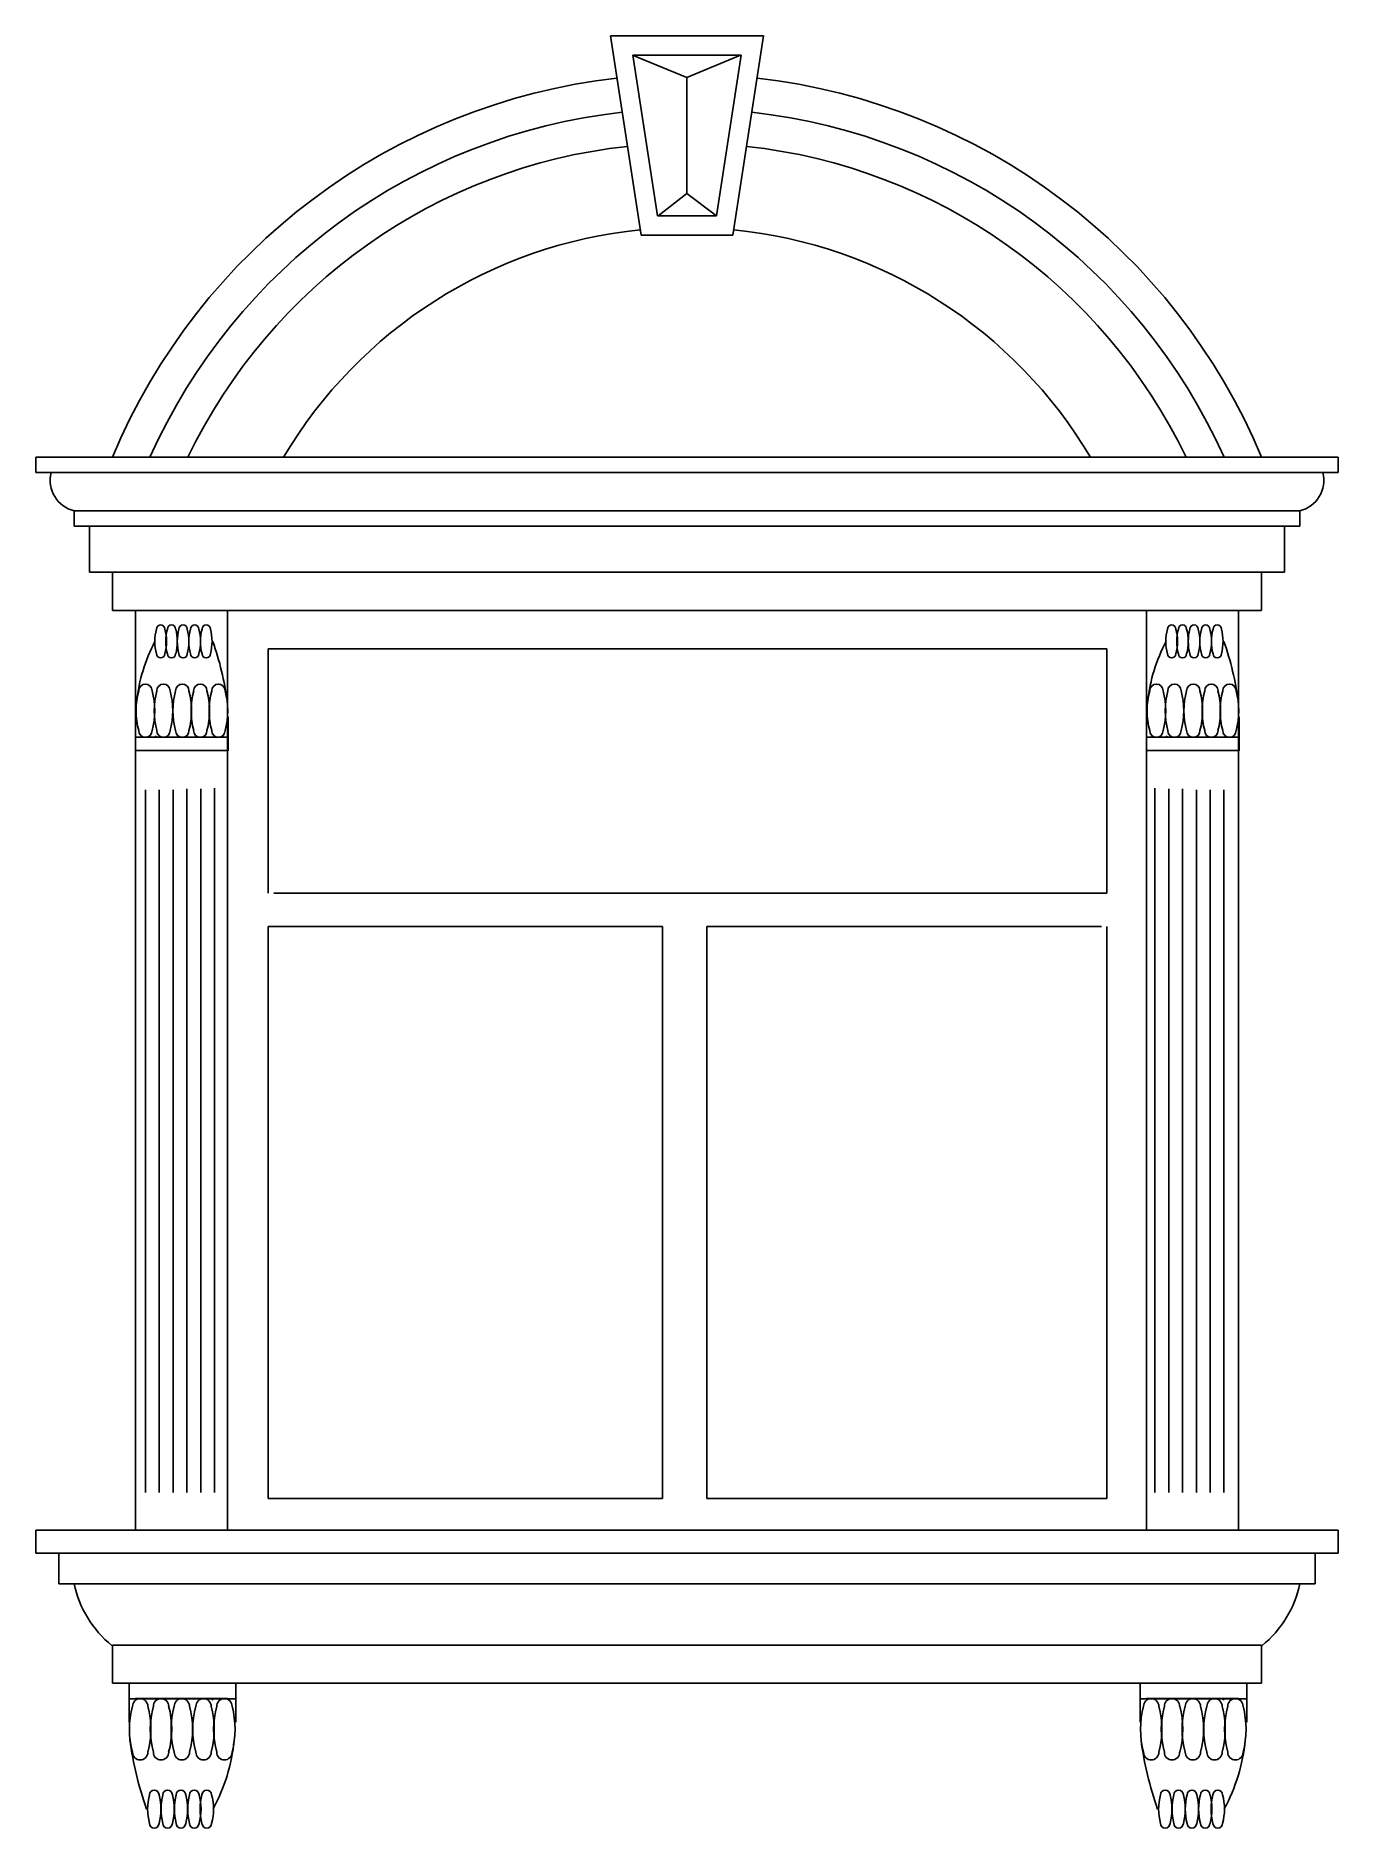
# Model space of a CAD drawing. Header units: metres. Extents: x 90 to 260, y 23 to 256.
import ezdxf

# ---------------------------------------------------------------- set-up
doc = ezdxf.new("R2010")
doc.units = ezdxf.units.M

msp = doc.modelspace()

# ---------------------------------------------------------------- linework, layer by layer
for p, q in [((185.28, 256.45), (165.28, 256.45)), ((165.28, 256.45), (169.28, 230.45)), ((181.28, 230.45), (185.28, 256.45)), ((168.16, 253.94), (175.27, 251)), ((182.37, 253.95), (168.2, 253.95)), ((168.2, 253.95), (171.43, 232.95)), ((175.27, 251), (182.28, 253.94)), ((179.14, 232.95), (182.37, 253.95)), ((175.27, 251), (175.27, 235.88)), ((171.51, 232.94), (175.27, 235.88)), ((175.27, 235.88), (179.13, 232.94)), ((171.43, 232.95), (175.28, 232.95)), ((175.28, 232.95), (179.14, 232.95)), ((169.28, 230.45), (175.28, 230.45)), ((175.28, 230.45), (181.28, 230.45)), ((90.28, 201.45), (115.28, 201.45)), ((90.28, 201.45), (90.28, 199.45)), ((115.28, 201.45), (175.28, 201.45)), ((235.28, 201.45), (175.28, 201.45)), ((260.28, 201.45), (235.28, 201.45)), ((260.28, 201.45), (260.28, 199.45)), ((90.28, 199.45), (115.28, 199.45)), ((115.28, 199.45), (175.28, 199.45)), ((235.28, 199.45), (175.28, 199.45)), ((260.28, 199.45), (235.28, 199.45)), ((95.28, 194.45), (115.28, 194.45)), ((95.28, 194.45), (95.28, 192.45)), ((115.28, 194.45), (175.28, 194.45)), ((235.28, 194.45), (175.28, 194.45)), ((255.28, 194.45), (235.28, 194.45)), ((255.28, 194.45), (255.28, 192.45)), ((95.28, 192.45), (115.28, 192.45)), ((97.28, 192.45), (97.28, 186.45)), ((115.28, 192.45), (175.28, 192.45)), ((235.28, 192.45), (175.28, 192.45)), ((255.28, 192.45), (235.28, 192.45)), ((253.28, 192.45), (253.28, 186.45)), ((97.28, 186.45), (115.28, 186.45)), ((100.28, 186.45), (100.28, 181.45)), ((115.28, 186.45), (175.28, 186.45)), ((235.28, 186.45), (175.28, 186.45)), ((253.28, 186.45), (235.28, 186.45)), ((250.28, 186.45), (250.28, 181.45)), ((100.28, 181.45), (115.28, 181.45)), ((103.28, 181.45), (103.28, 61.45)), ((175.28, 181.45), (115.28, 181.45)), ((115.28, 181.45), (115.28, 61.45)), ((175.28, 181.45), (235.28, 181.45)), ((235.28, 61.45), (235.28, 181.45)), ((235.28, 181.45), (235.28, 61.45)), ((250.28, 181.45), (235.28, 181.45)), ((247.28, 61.45), (247.28, 181.45)), ((247.28, 181.45), (247.28, 61.45)), ((120.6, 176.45), (230.1, 176.45)), ((120.6, 176.45), (120.6, 144.57)), ((230.1, 176.45), (230.1, 144.57)), ((103.29, 163.15), (103.29, 167.58)), ((115.37, 163.15), (115.37, 167.58)), ((235.26, 163.15), (235.26, 167.58)), ((247.34, 163.15), (247.34, 167.58)), ((115.37, 164.94), (103.29, 164.94)), ((105.78, 164.91), (104.22, 164.91)), ((107.69, 164.91), (104.22, 164.91)), ((111.16, 164.91), (104.22, 164.91)), ((112.89, 164.91), (104.22, 164.91)), ((111.16, 164.91), (112.89, 164.91)), ((112.89, 164.91), (114.63, 164.91)), ((247.34, 164.94), (235.26, 164.94)), ((243.13, 164.91), (236.19, 164.91)), ((244.87, 164.91), (236.19, 164.91)), ((237.75, 164.91), (236.19, 164.91)), ((239.66, 164.91), (236.19, 164.91)), ((243.13, 164.91), (244.87, 164.91)), ((244.87, 164.91), (246.6, 164.91)), ((103.26, 163.18), (115.4, 163.18)), ((104.22, 163.18), (114.63, 163.18)), ((235.24, 163.18), (247.37, 163.18)), ((236.19, 163.18), (246.6, 163.18)), ((104.6, 158.05), (104.6, 66.34)), ((106.4, 158.05), (106.4, 66.34)), ((108.2, 158.05), (108.2, 66.34)), ((110, 158.17), (110, 66.34)), ((111.8, 158.17), (111.8, 66.34)), ((113.6, 158.28), (113.6, 66.34)), ((236.37, 158.28), (236.37, 66.34)), ((238.17, 158.17), (238.17, 66.34)), ((239.97, 158.17), (239.97, 66.34)), ((241.77, 158.05), (241.77, 66.34)), ((243.57, 158.05), (243.57, 66.34)), ((245.37, 158.05), (245.37, 66.34)), ((121.33, 144.57), (230.1, 144.57)), ((120.6, 65.58), (120.6, 140.22)), ((120.6, 140.22), (172.09, 140.22)), ((172.09, 140.22), (172.09, 65.58)), ((229.37, 140.22), (177.89, 140.22)), ((177.89, 140.22), (177.89, 65.58)), ((230.1, 140.22), (230.1, 65.58)), ((172.09, 65.58), (120.6, 65.58)), ((230.1, 65.58), (177.89, 65.58)), ((90.28, 61.45), (115.28, 61.45)), ((90.28, 61.45), (90.28, 58.45)), ((115.28, 61.45), (175.28, 61.45)), ((235.28, 61.45), (175.28, 61.45)), ((260.28, 61.45), (235.28, 61.45)), ((260.28, 61.45), (260.28, 58.45)), ((90.28, 58.45), (115.28, 58.45)), ((93.28, 58.45), (93.28, 54.45)), ((115.28, 58.45), (175.28, 58.45)), ((235.28, 58.45), (175.28, 58.45)), ((260.28, 58.45), (235.28, 58.45)), ((257.28, 58.45), (257.28, 54.45)), ((93.28, 54.45), (115.28, 54.45)), ((115.28, 54.45), (175.28, 54.45)), ((235.28, 54.45), (175.28, 54.45)), ((257.28, 54.45), (235.28, 54.45)), ((100.28, 46.45), (115.28, 46.45)), ((100.28, 41.45), (100.28, 46.45)), ((115.28, 46.45), (175.28, 46.45)), ((235.28, 46.45), (175.28, 46.45)), ((250.28, 46.45), (235.28, 46.45)), ((250.28, 41.45), (250.28, 46.45)), ((100.28, 41.45), (115.28, 41.45)), ((102.46, 41.48), (102.46, 36.37)), ((115.31, 41.45), (103.31, 41.45)), ((115.28, 41.45), (175.28, 41.45)), ((116.38, 41.48), (116.38, 36.37)), ((235.28, 41.45), (175.28, 41.45)), ((234.43, 41.48), (234.43, 36.37)), ((250.28, 41.45), (235.28, 41.45)), ((247.28, 41.45), (235.28, 41.45)), ((248.35, 41.48), (248.35, 36.37)), ((102.46, 39.42), (116.38, 39.42)), ((105.31, 39.45), (103.31, 39.45)), ((105.31, 39.45), (115.31, 39.45)), ((107.31, 39.45), (105.31, 39.45)), ((107.31, 39.45), (115.31, 39.45)), ((111.31, 39.45), (115.31, 39.45)), ((113.51, 39.45), (115.31, 39.45)), ((234.43, 39.42), (248.35, 39.42)), ((237.28, 39.45), (235.28, 39.45)), ((239.28, 39.45), (237.28, 39.45)), ((237.28, 39.45), (247.28, 39.45)), ((239.28, 39.45), (247.28, 39.45)), ((243.28, 39.45), (247.28, 39.45)), ((245.48, 39.45), (247.28, 39.45))]:
    msp.add_line(p, q)
for centre, radius, start, end in [((175.28, 170.2), 81.25, 96.47, 157.38), ((175.28, 170.2), 81.25, 22.62, 83.53), ((175.28, 170.2), 76.75, 96.33, 155.97), ((175.28, 170.2), 76.75, 24.03, 83.67), ((175.28, 170.2), 72.25, 96.18, 154.37), ((175.28, 170.2), 72.25, 25.63, 83.82), ((175.28, 170.2), 61.25, 95.72, 149.32), ((175.28, 170.2), 61.25, 30.68, 84.28), ((96.28, 198.45), 4.12, 165.96, 255.96), ((254.28, 198.45), 4.12, 284.04, 14.04), ((111.97, 177.42), 6.15, 164.74, 195.26), ((106.57, 179.04), 0.54, 0, 180), ((101.18, 177.42), 6.15, 344.74, 15.26), ((113.38, 177.42), 6.15, 164.74, 195.26), ((107.99, 179.04), 0.54, 0, 180), ((102.6, 177.42), 6.15, 344.74, 15.26), ((114.89, 177.42), 6.15, 164.74, 195.26), ((109.5, 179.04), 0.54, 0, 180), ((104.11, 177.42), 6.15, 344.74, 15.26), ((116.4, 177.42), 6.15, 164.74, 195.26), ((111.01, 179.04), 0.54, 0, 180), ((105.62, 177.42), 6.15, 344.74, 15.26), ((117.91, 177.42), 6.15, 164.74, 195.26), ((112.52, 179.04), 0.54, 0, 180), ((107.13, 177.42), 6.15, 344.74, 15.26), ((243.94, 177.42), 6.15, 164.74, 195.26), ((238.55, 179.04), 0.54, 0, 180), ((233.15, 177.42), 6.15, 344.74, 15.26), ((245.35, 177.42), 6.15, 164.74, 195.26), ((239.96, 179.04), 0.54, 0, 180), ((234.57, 177.42), 6.15, 344.74, 15.26), ((246.86, 177.42), 6.15, 164.74, 195.26), ((241.47, 179.04), 0.54, 0, 180), ((236.08, 177.42), 6.15, 344.74, 15.26), ((248.37, 177.42), 6.15, 164.74, 195.26), ((242.98, 179.04), 0.54, 0, 180), ((237.59, 177.42), 6.15, 344.74, 15.26), ((249.88, 177.42), 6.15, 164.74, 195.26), ((244.49, 179.04), 0.54, 0, 180), ((239.1, 177.42), 6.15, 344.74, 15.26), ((124.33, 167.49), 20.98, 151.84, 174.09), ((106.57, 175.8), 0.54, 180, 360), ((107.99, 175.8), 0.54, 180, 360), ((109.5, 175.8), 0.54, 180, 360), ((111.01, 175.8), 0.54, 180, 360), ((112.52, 175.8), 0.54, 180, 360), ((76.67, 164.47), 38.93, 7.52, 19.44), ((256.31, 167.49), 20.98, 151.84, 174.09), ((238.55, 175.8), 0.54, 180, 360), ((239.96, 175.8), 0.54, 180, 360), ((241.47, 175.8), 0.54, 180, 360), ((242.98, 175.8), 0.54, 180, 360), ((244.49, 175.8), 0.54, 180, 360), ((208.65, 164.47), 38.93, 7.52, 19.44), ((113.26, 168.38), 9.89, 164.74, 195.26), ((104.58, 170.98), 0.87, 0, 180), ((95.91, 168.38), 9.89, 344.74, 15.26), ((115.62, 168.38), 9.89, 164.74, 195.26), ((106.94, 170.98), 0.87, 0, 180), ((98.26, 168.38), 9.89, 344.74, 15.26), ((118.07, 168.38), 9.89, 164.74, 195.26), ((109.4, 170.98), 0.87, 0, 180), ((100.72, 168.38), 9.89, 344.74, 15.26), ((120.43, 168.38), 9.89, 164.74, 195.26), ((111.75, 170.98), 0.87, 0, 180), ((103.08, 168.38), 9.89, 344.74, 15.26), ((122.79, 168.38), 9.89, 164.74, 195.26), ((114.11, 170.98), 0.87, 0, 180), ((105.44, 168.38), 9.89, 344.74, 15.26), ((245.23, 168.38), 9.89, 164.74, 195.26), ((236.56, 170.98), 0.87, 0, 180), ((227.88, 168.38), 9.89, 344.74, 15.26), ((247.59, 168.38), 9.89, 164.74, 195.26), ((238.91, 170.98), 0.87, 0, 180), ((230.24, 168.38), 9.89, 344.74, 15.26), ((250.04, 168.38), 9.89, 164.74, 195.26), ((241.37, 170.98), 0.87, 0, 180), ((232.69, 168.38), 9.89, 344.74, 15.26), ((252.4, 168.38), 9.89, 164.74, 195.26), ((243.73, 170.98), 0.87, 0, 180), ((235.05, 168.38), 9.89, 344.74, 15.26), ((254.76, 168.38), 9.89, 164.74, 195.26), ((246.09, 170.98), 0.87, 0, 180), ((237.41, 168.38), 9.89, 344.74, 15.26), ((104.58, 165.78), 0.87, 180, 360), ((105.78, 165.08), 0.17, 270, 0), ((106.94, 165.78), 0.87, 180, 360), ((109.4, 165.78), 0.87, 180, 360), ((111.75, 165.78), 0.87, 180, 360), ((114.11, 165.78), 0.87, 180, 360), ((236.56, 165.78), 0.87, 180, 360), ((237.75, 165.08), 0.17, 270, 0), ((238.91, 165.78), 0.87, 180, 360), ((241.37, 165.78), 0.87, 180, 360), ((243.73, 165.78), 0.87, 180, 360), ((246.09, 165.78), 0.87, 180, 360), ((109.28, 57.45), 14.32, 192.09, 230.71), ((241.28, 57.45), 14.32, 309.29, 347.91), ((113.9, 35.45), 11.4, 164.74, 195.26), ((103.9, 38.45), 1, 0, 180), ((93.9, 35.45), 11.4, 344.74, 15.26), ((116.62, 35.45), 11.4, 164.74, 195.26), ((106.62, 38.45), 1, 0, 180), ((96.62, 35.45), 11.4, 344.74, 15.26), ((119.34, 35.45), 11.4, 164.74, 195.26), ((109.34, 38.45), 1, 0, 180), ((99.34, 35.45), 11.4, 344.74, 15.26), ((122.17, 35.45), 11.4, 164.74, 195.26), ((112.17, 38.45), 1, 0, 180), ((102.17, 35.45), 11.4, 344.74, 15.26), ((113.51, 39.25), 0.2, 90, 180), ((124.89, 35.45), 11.4, 164.74, 195.26), ((114.89, 38.45), 1, 0, 180), ((104.89, 35.45), 11.4, 344.74, 15.26), ((245.88, 35.45), 11.4, 164.74, 195.26), ((235.88, 38.45), 1, 0, 180), ((225.88, 35.45), 11.4, 344.74, 15.26), ((248.59, 35.45), 11.4, 164.74, 195.26), ((238.59, 38.45), 1, 0, 180), ((228.6, 35.45), 11.4, 344.74, 15.26), ((251.31, 35.45), 11.4, 164.74, 195.26), ((241.31, 38.45), 1, 0, 180), ((231.32, 35.45), 11.4, 344.74, 15.26), ((254.14, 35.45), 11.4, 164.74, 195.26), ((244.14, 38.45), 1, 0, 180), ((234.14, 35.45), 11.4, 344.74, 15.26), ((245.48, 39.25), 0.2, 90, 180), ((256.86, 35.45), 11.4, 164.74, 195.26), ((246.86, 38.45), 1, 0, 180), ((236.86, 35.45), 11.4, 344.74, 15.26), ((147.05, 39.96), 44.87, 187.52, 199.44), ((92.12, 36.48), 24.18, 331.84, 354.09), ((279.03, 39.96), 44.87, 187.52, 199.44), ((224.1, 36.48), 24.18, 331.84, 354.09), ((103.9, 32.45), 1, 180, 360), ((106.62, 32.45), 1, 180, 360), ((109.34, 32.45), 1, 180, 360), ((112.17, 32.45), 1, 180, 360), ((114.89, 32.45), 1, 180, 360), ((235.88, 32.45), 1, 180, 360), ((238.59, 32.45), 1, 180, 360), ((241.31, 32.45), 1, 180, 360), ((244.14, 32.45), 1, 180, 360), ((246.86, 32.45), 1, 180, 360), ((111.96, 25.04), 7.09, 164.74, 195.26), ((105.74, 26.9), 0.62, 0, 180), ((99.53, 25.04), 7.09, 344.74, 15.26), ((113.7, 25.04), 7.09, 164.74, 195.26), ((107.48, 26.9), 0.62, 0, 180), ((101.27, 25.04), 7.09, 344.74, 15.26), ((115.44, 25.04), 7.09, 164.74, 195.26), ((109.22, 26.9), 0.62, 0, 180), ((103.01, 25.04), 7.09, 344.74, 15.26), ((117.18, 25.04), 7.09, 164.74, 195.26), ((110.96, 26.9), 0.62, 0, 180), ((104.75, 25.04), 7.09, 344.74, 15.26), ((118.81, 25.04), 7.09, 164.74, 195.26), ((112.59, 26.9), 0.62, 0, 180), ((106.38, 25.04), 7.09, 344.74, 15.26), ((243.93, 25.04), 7.09, 164.74, 195.26), ((237.71, 26.9), 0.62, 0, 180), ((231.5, 25.04), 7.09, 344.74, 15.26), ((245.67, 25.04), 7.09, 164.74, 195.26), ((239.45, 26.9), 0.62, 0, 180), ((233.24, 25.04), 7.09, 344.74, 15.26), ((247.41, 25.04), 7.09, 164.74, 195.26), ((241.19, 26.9), 0.62, 0, 180), ((234.98, 25.04), 7.09, 344.74, 15.26), ((249.15, 25.04), 7.09, 164.74, 195.26), ((242.93, 26.9), 0.62, 0, 180), ((236.72, 25.04), 7.09, 344.74, 15.26), ((250.78, 25.04), 7.09, 164.74, 195.26), ((244.56, 26.9), 0.62, 0, 180), ((238.35, 25.04), 7.09, 344.74, 15.26), ((105.74, 23.17), 0.62, 180, 360), ((107.48, 23.17), 0.62, 180, 360), ((109.22, 23.17), 0.62, 180, 360), ((110.96, 23.17), 0.62, 180, 360), ((112.59, 23.17), 0.62, 180, 360), ((237.71, 23.17), 0.62, 180, 360), ((239.45, 23.17), 0.62, 180, 360), ((241.19, 23.17), 0.62, 180, 360), ((242.93, 23.17), 0.62, 180, 360), ((244.56, 23.17), 0.62, 180, 360)]:
    msp.add_arc(centre, radius, start, end)

doc.saveas('drawing.dxf')
